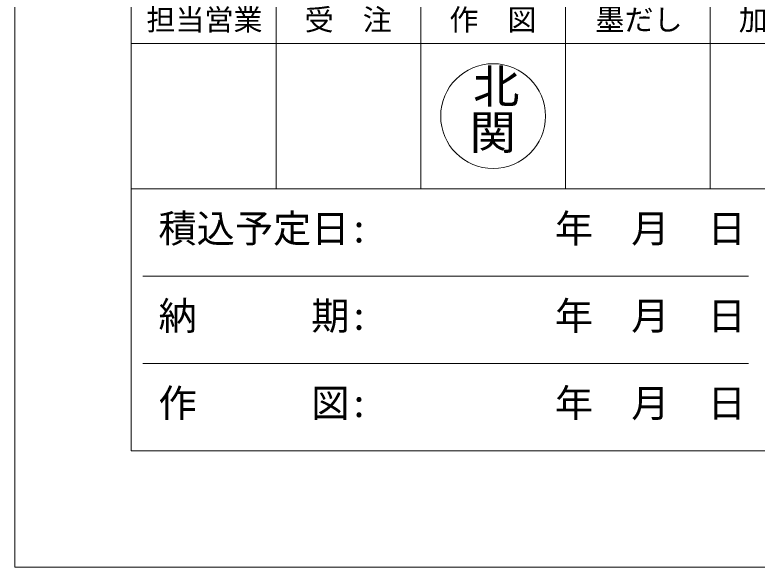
# Model space of a CAD drawing. Units: millimetres, scale not verified. Extents: x -3712 to 3712, y -2625 to 2625.
# Drawn here: x -3712 to -2119, y -2625 to -1439 of the extents above; entities that cross this region are included whole.
import ezdxf
from ezdxf.enums import TextEntityAlignment as Align

# ---------------------------------------------------------------- set-up
doc = ezdxf.new("R2010")
doc.units = ezdxf.units.MM
doc.header["$LTSCALE"] = 25
for name, color, linetype, lineweight in [('0-0_D-TTL', 7, 'Continuous', 9), ('0-1_Defpoints', 7, 'Continuous', 9), ('0-2_D-TTL-FRAM1', 134, 'Continuous', 9), ('0-3_D-TTL-TXT', 7, 'Continuous', 9)]:
    doc.layers.add(name, color=color, linetype=linetype, lineweight=lineweight)
doc.styles.add('HG正楷書体-PRO', font='')
doc.styles.add('ＭＳ ゴシック', font='')
doc.styles.get('HG正楷書体-PRO').set_extended_font_data('HG正楷書体-PRO')
doc.styles.get('ＭＳ ゴシック').set_extended_font_data('MS Gothic')

# ---------------------------------------------------------------- blocks, each defined once
blk = doc.blocks.new('A$C4DE05FD1')
at = {"layer": '0-0_D-TTL', "color": 134}
for p, q in [((5000, 98750), (5000, 5000)), ((5000, 5000), (143500, 5000))]:
    blk.add_line(p, q, dxfattribs=at)
at = {"layer": '0-1_Defpoints', "color": 134}
for p, q in [((0, 105000), (0, 0)), ((0, 0), (148500, 0))]:
    blk.add_line(p, q, dxfattribs=at)
blk = doc.blocks.new('A$C70677664')
at = {"layer": '0-2_D-TTL-FRAM1'}
for p, q in [((0, 60937.5), (0, 0)), ((7767.9, 24062.5), (7767.9, 14062.5)), ((15535.7, 24062.5), (15535.7, 14062.5)), ((23303.6, 24062.5), (23303.6, 14062.5)), ((31071.4, 24062.5), (31071.4, 14062.5)), ((0, 21875), (54375, 21875)), ((0, 14062.5), (54375, 14062.5)), ((625, 9375), (33125, 9375)), ((625, 4687.5), (33125, 4687.5)), ((0, 0), (54375, 0))]:
    blk.add_line(p, q, dxfattribs=at)
at = {"layer": '0-3_D-TTL-TXT', "style": 'ＭＳ ゴシック'}
for s, height, p in [('担当営業', 1143, (810.4, 22231.8)), ('受\u3000注', 1143, (9304.7, 22231.8)), ('作\u3000図', 1143, (17072.6, 22231.8)), ('墨だし', 1143, (24913, 22231.8)), ('加\u3000工', 1143, (32608.3, 22231.8)), ('積込予定日:', 1503, (1460.3, 10731.1)), ('納\u3000\u3000\u3000期:', 1503, (1460.3, 6043.6)), ('作\u3000\u3000\u3000図:', 1503, (1460.3, 1356.1))]:
    blk.add_text(s, height=height, dxfattribs=at).set_placement(p, align=Align.BOTTOM_LEFT)

msp = doc.modelspace()

# ---------------------------------------------------------------- linework, layer by layer
at = {"layer": '0-3_D-TTL-TXT', "color": 1}
msp.add_circle((-2685.71, -1656.25), 112.5, dxfattribs=at)

# ---------------------------------------------------------------- block references
at = {"layer": '0-0_D-TTL'}
for name, p, xscale, yscale in [('A$C4DE05FD1', (-3712.5, -2625), 0.05, 0.05), ('A$C70677664', (-3462.5, -2375), 0.04, 0.04)]:
    msp.add_blockref(name, p, dxfattribs=dict(at, xscale=xscale, yscale=yscale))

# ---------------------------------------------------------------- texts
at = {"layer": '0-3_D-TTL-TXT', "color": 1, "style": 'HG正楷書体-PRO'}
for s, p in [('北', (-2728.72, -1650.52)), ('関', (-2736.01, -1749.27))]:
    msp.add_text(s, height=72.95, dxfattribs=at).set_placement(p, align=Align.BOTTOM_LEFT)
at = {"layer": '0-3_D-TTL-TXT', "style": 'ＭＳ ゴシック'}
for p in [(-2552.92, -1945.76), (-2552.92, -2133.26), (-2552.92, -2320.76)]:
    msp.add_text('年  月  日', height=60.12, dxfattribs=at).set_placement(p, align=Align.BOTTOM_LEFT)

doc.saveas('drawing.dxf')
